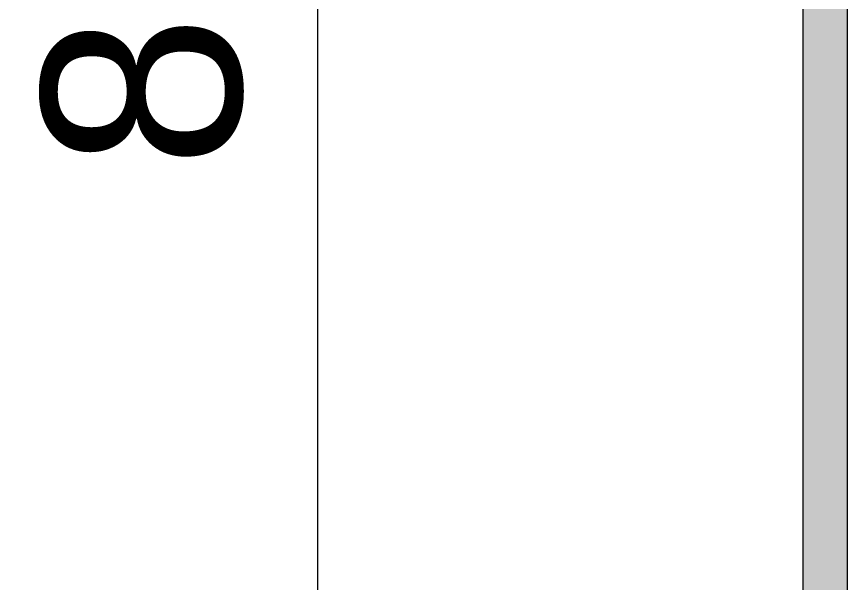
# Model space of a CAD drawing. Header units: millimetres. Extents: x 365175 to 2667127, y -330297 to -162108.
# Drawn here: x 2310199 to 2312284, y -322302 to -320882 of the extents above; entities that cross this region are included whole.
import ezdxf

# ---------------------------------------------------------------- set-up
doc = ezdxf.new("R2010")
doc.units = ezdxf.units.MM
doc.header["$MEASUREMENT"] = 0
doc.layers.add('Cotations - 1_100', color=7, linetype='Continuous')
doc.styles.add('STYLE_GENERE_4', font='')
doc.styles.get('STYLE_GENERE_4').set_extended_font_data('Arial')
doc.dimstyles.new('STYLE_GENERE__3', dxfattribs={"dimtxt": 500, "dimasz": 190, "dimexe": 0.18, "dimexo": 0.0625, "dimgap": 0, "dimtad": 1, "dimlfac": 0.001, "dimzin": 0, "dimdsep": 46, "dimtxsty": 'STYLE_GENERE_4', "dimblk": 'ARROWHEAD_6', "dimblk1": 'ARROWHEAD_6', "dimblk2": 'ARROWHEAD_6', "dimcen": 0.09, "dimse1": 1, "dimse2": 1, "dimclrd": 5, "dimclre": 5, "dimclrt": 5, "dimazin": 0, "dimtfac": 1, "dimtdec": 4, "dimtmove": 0, "dimatfit": 3, "dimfxl": 0, "dimtolj": 1, "dimtzin": 0, "dimarcsym": 0})

# ---------------------------------------------------------------- blocks, each defined once
blk = doc.blocks.new('Élément de coupe_1425_4', base_point=(2775447.7, -323933.6))
at = {"linetype": 'Continuous', "lineweight": 0, "true_color": 0x000000}
blk.add_hatch(color=18, dxfattribs=at).paths.add_polyline_path([(2312283.9, -323933.6), (2312283.9, -318933.6), (2312172.1, -318933.6), (2312172.1, -323933.6)])
at = {"color": 7, "linetype": 'Continuous', "lineweight": 5}
for p, q in [((2312172.1, -318933.6), (2312172.1, -323933.6)), ((2312283.9, -323933.6), (2312283.9, -318933.6))]:
    blk.add_line(p, q, dxfattribs=at)
blk = doc.blocks.new('*D1930', base_point=(2775447.7, -323933.6))
at = {"layer": 'Cotations - 1_100', "color": 5, "linetype": 'Continuous', "lineweight": 5}
for p, q in [((2311055, -316033.6), (2310855, -315833.6)), ((2311142.5, -315933.6), (2310767.5, -315933.6)), ((2310955, -323933.6), (2310955, -315933.6)), ((2310855, -323833.6), (2311055, -324033.6)), ((2311142.5, -323933.6), (2310767.5, -323933.6)), ((2310955, -324083.6), (2310955, -323933.6))]:
    blk.add_line(p, q, dxfattribs=at)
at = {"layer": 'Cotations - 1_100', "color": 5, "lineweight": 5, "char_height": 500, "attachment_point": 7, "rotation": 90, "style": 'STYLE_GENERE_4'}
for s, insert in [('\\A1;{\\pql;\\fArial|b0|i0|c0|p38;0,20}', (2310855, -317363.8)), ('\\A1;{\\pql;\\fArial|b0|i0|c0|p38;8,00}', (2310855, -321263.8))]:
    blk.add_mtext(s, dxfattribs=dict(at, insert=insert))
blk = doc.blocks.new('ARROWHEAD_6')
at = {"color": 0, "linetype": 'Continuous', "lineweight": 0}
for p, q in [((-0.5, -0.5), (0.5, 0.5)), ((0, 0), (-1, 0))]:
    blk.add_line(p, q, dxfattribs=at)

msp = doc.modelspace()

# ---------------------------------------------------------------- block references
at = {"lineweight": 0}
msp.add_blockref('Élément de coupe_1425_4', (2775447.681, -323933.55), dxfattribs=at)

# ---------------------------------------------------------------- dimensions: what is measured, and where the dimension line sits
at = {"layer": 'Cotations - 1_100', "color": 5, "linetype": 'Continuous', "lineweight": 5}
dim = msp.add_linear_dim(base=(2310954.978, -315933.55), p1=(2310528.295, -323933.55), p2=(2311731.942, -315933.55), angle=90, dimstyle='STYLE_GENERE__3', dxfattribs=at)
dim.commit()
dim.dimension.update_dxf_attribs({"geometry": '*D1930', "text_midpoint": (2310604.978, -320614.428), "dimtype": 160, "text_rotation": 90})

doc.saveas('drawing.dxf')
